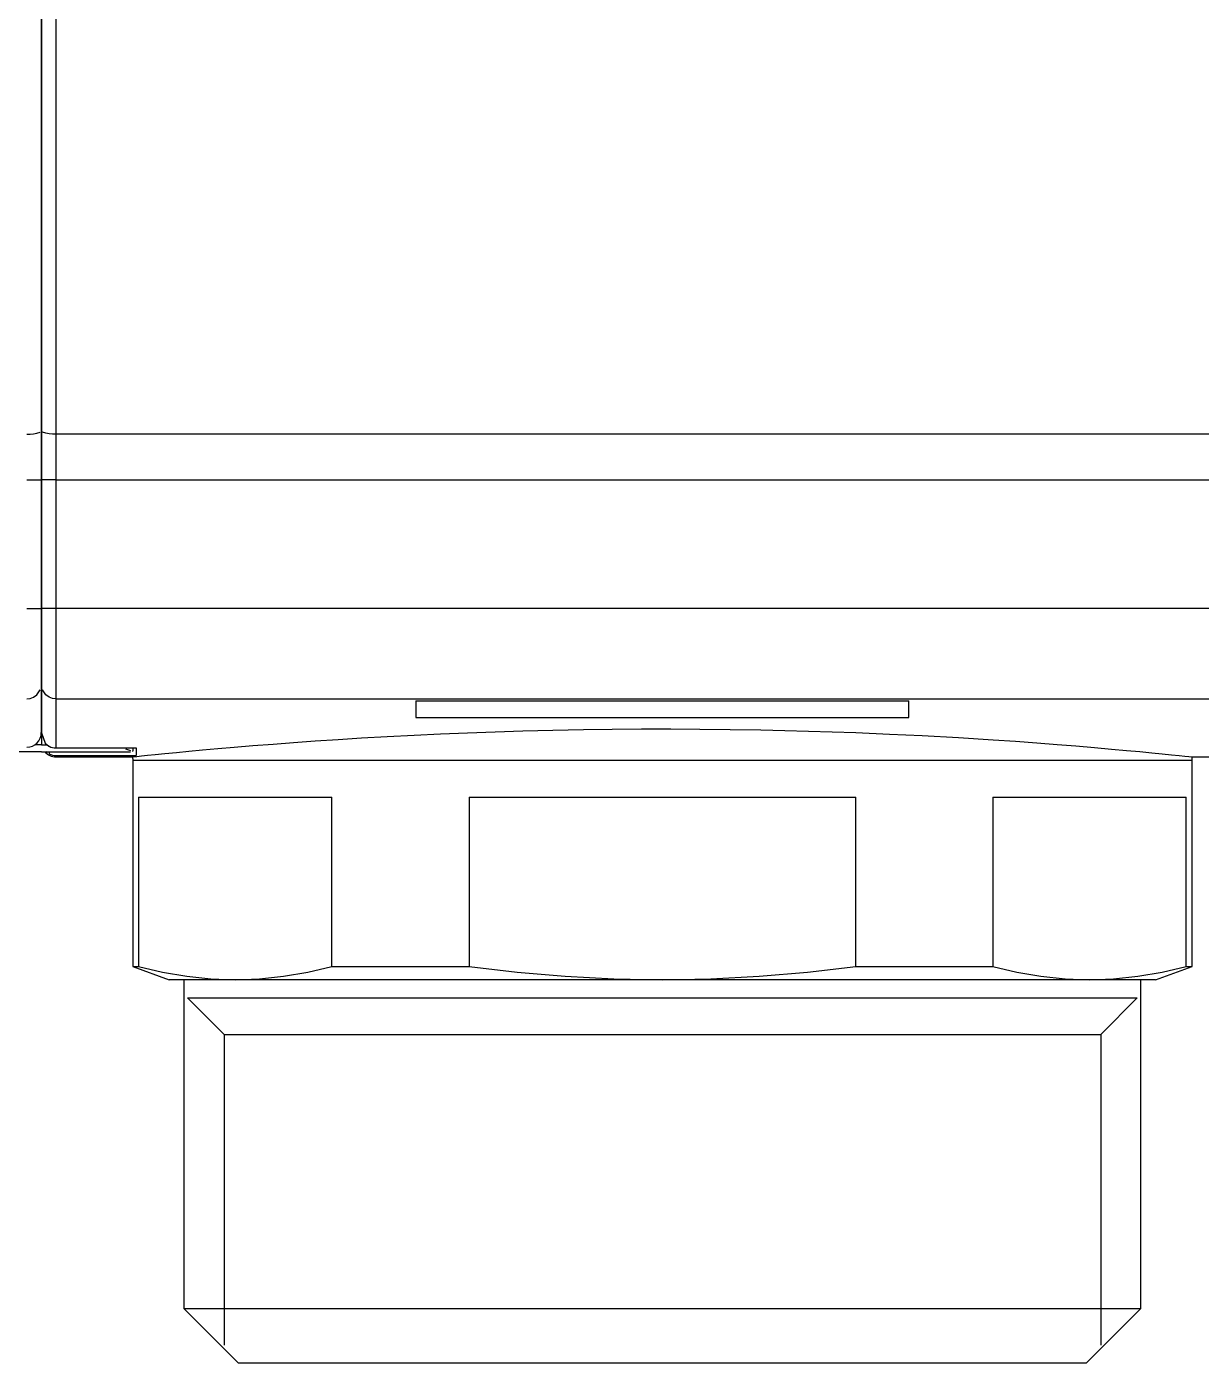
# Model space of a CAD drawing. Header units: millimetres. Extents: x 441156 to 441876, y 4514765 to 4515211.
# Drawn here: x 441489.7795 to 441489.9403, y 4515045.7334 to 4515045.9163 of the extents above; entities that cross this region are included whole.
import ezdxf

# ---------------------------------------------------------------- set-up
doc = ezdxf.new("R2010")
doc.units = ezdxf.units.MM
for name, color, linetype in [('Collettore SL', 7, 'Continuous'), ('Piantone', 5, 'Continuous'), ('Terminale_sfiato', 7, 'Continuous')]:
    doc.layers.add(name, color=color, linetype=linetype)

msp = doc.modelspace()

# ---------------------------------------------------------------- linework, layer by layer
at = {"layer": 'Collettore SL', "color": 254, "linetype": 'Continuous'}
for p, q in [((441489.7815003175, 4515046.040779471), (441489.7815003175, 4515045.860948964)), ((441489.7815003175, 4515045.860948964), (441489.7815003175, 4515046.040779471)), ((441489.7835003175, 4515046.041196711), (441489.7835003175, 4515045.860531724)), ((441489.7815003175, 4515045.860948964), (441489.7815003175, 4515045.854273122)), ((441489.7815003175, 4515045.854273122), (441489.7815003175, 4515045.860948964)), ((441489.9615003175, 4515045.860531724), (441489.7835003175, 4515045.860531724)), ((441489.7835003175, 4515045.860531724), (441489.7835003175, 4515045.854273122)), ((441489.7815003175, 4515045.854273122), (441489.7815003175, 4515045.836661659)), ((441489.7835003175, 4515045.854273122), (441489.7815003175, 4515045.854273122)), ((441489.7815003175, 4515045.836661659), (441489.7815003175, 4515045.854273122)), ((441489.7835003175, 4515045.854273122), (441489.9615003175, 4515045.854273122)), ((441489.7835003175, 4515045.854273122), (441489.7835003175, 4515045.836661659)), ((441489.7815003175, 4515045.836661659), (441489.7815003175, 4515045.826282523)), ((441489.7835003175, 4515045.836661659), (441489.7815003175, 4515045.836661659)), ((441489.7815003175, 4515045.826282523), (441489.7815003175, 4515045.836661659)), ((441489.7835003175, 4515045.836661659), (441489.7835003175, 4515045.824305545)), ((441489.9615003175, 4515045.836661659), (441489.7835003175, 4515045.836661659)), ((441489.7815003175, 4515045.826282523), (441489.7815003175, 4515045.819677022)), ((441489.7815003175, 4515045.819677022), (441489.7815003175, 4515045.826282523)), ((441489.7835003175, 4515045.824305545), (441489.9615003175, 4515045.824305545)), ((441489.7835003175, 4515045.824305545), (441489.7835003175, 4515045.817576502)), ((441489.8327503175, 4515045.824018781), (441489.9002503175, 4515045.824018781)), ((441489.8327503175, 4515045.824018781), (441489.8327503175, 4515045.821744355)), ((441489.9002503175, 4515045.821744355), (441489.9002503175, 4515045.824018781)), ((441489.8327503175, 4515045.821744355), (441489.9002503175, 4515045.821744355)), ((441489.7815003175, 4515045.819637211), (441489.7815003175, 4515045.819677022)), ((441489.7815003175, 4515045.819637211), (441489.7815003175, 4515045.818020208)), ((441489.7815003175, 4515045.818020208), (441489.7815003175, 4515045.81801346)), ((441489.7815003175, 4515045.81801346), (441489.7822503168, 4515045.818015736)), ((441489.7815003175, 4515045.817066853), (441489.7926849187, 4515045.817052843)), ((441489.7825526535, 4515045.817065514), (441489.7825526535, 4515045.816780536)), ((441489.7835003175, 4515045.817576502), (441489.7945003175, 4515045.817610977)), ((441489.7940003175, 4515045.8176094), (441489.7940003175, 4515045.817172124)), ((441489.7940003175, 4515045.817083278), (441489.7940003175, 4515045.817172124)), ((441489.7945003175, 4515045.817610977), (441489.7945003175, 4515045.816527739)), ((441489.7835003175, 4515045.816540577), (441489.7835003175, 4515045.816363085)), ((441489.7835003175, 4515045.816540577), (441489.7945003175, 4515045.816527739)), ((441489.7835003175, 4515045.816363085), (441489.7939916097, 4515045.816363085)), ((441489.7939915734, 4515045.816365164), (441489.7939916097, 4515045.816363085)), ((441489.7939916097, 4515045.816363085), (441489.7945892186, 4515045.816425744)), ((441489.7939916097, 4515045.816363085), (441489.7940152916, 4515045.816363085)), ((441489.7939916097, 4515045.816363085), (441489.7940003175, 4515045.815864217)), ((441489.9390003175, 4515045.815864217), (441489.7940003175, 4515045.815864217)), ((441489.9390003175, 4515045.815864217), (441489.9390090262, 4515045.816363141)), ((441489.9390090253, 4515045.816363085), (441489.9615003175, 4515045.816363085))]:
    msp.add_line(p, q, dxfattribs=at)
for points in [[(441489.7835003175, 4515045.860531724, 0), (441489.7834305185, 4515045.860531978, 0), (441489.7833608045, 4515045.86053274, 0), (441489.7832912606, 4515045.86053401, 0), (441489.7832219713, 4515045.860535785, 0), (441489.7831530211, 4515045.860538063, 0), (441489.7830844941, 4515045.860540842, 0), (441489.7830164737, 4515045.860544118, 0), (441489.7829490428, 4515045.860547887, 0), (441489.7828822835, 4515045.860552145, 0), (441489.7828162772, 4515045.860556887, 0), (441489.7827511043, 4515045.860562106, 0), (441489.7826868442, 4515045.860567796, 0), (441489.7826235752, 4515045.860573951, 0), (441489.7825613744, 4515045.860580563, 0), (441489.7825003175, 4515045.860587624, 0), (441489.782440479, 4515045.860595125, 0), (441489.7823819317, 4515045.860603056, 0), (441489.782324747, 4515045.86061141, 0), (441489.7822689945, 4515045.860620175, 0), (441489.7822147423, 4515045.86062934, 0), (441489.7821620563, 4515045.860638894, 0), (441489.7821110007, 4515045.860648827, 0), (441489.7820616379, 4515045.860659124, 0), (441489.7820140278, 4515045.860669776, 0), (441489.7819682286, 4515045.860680767, 0), (441489.781924296, 4515045.860692086, 0), (441489.7818822835, 4515045.860703716, 0), (441489.7818422423, 4515045.860715646, 0), (441489.7818042213, 4515045.860727861, 0), (441489.7817682667, 4515045.860740344, 0), (441489.7817344223, 4515045.860753082, 0), (441489.7817027294, 4515045.860766058, 0), (441489.7816732266, 4515045.860779257, 0), (441489.7816459498, 4515045.860792663, 0), (441489.7816209323, 4515045.860806259, 0), (441489.7815982045, 4515045.86082003, 0), (441489.7815777941, 4515045.860833957, 0), (441489.781559726, 4515045.860848024, 0), (441489.7815440223, 4515045.860862215, 0), (441489.781530702, 4515045.860876511, 0), (441489.7815197813, 4515045.860890895, 0), (441489.7815112737, 4515045.86090535, 0), (441489.7815051894, 4515045.860919859, 0), (441489.7815015359, 4515045.860934403, 0), (441489.7815003175, 4515045.860948964, 0)], [(441489.7835003175, 4515045.824305545, 0), (441489.7834305185, 4515045.824306749, 0), (441489.7833608045, 4515045.82431036, 0), (441489.7832912606, 4515045.824316375, 0), (441489.7832219713, 4515045.824324785, 0), (441489.7831530211, 4515045.82433558, 0), (441489.7830844941, 4515045.824348746, 0), (441489.7830164737, 4515045.824364269, 0), (441489.7829490428, 4515045.824382129, 0), (441489.7828822835, 4515045.824402304, 0), (441489.7828162772, 4515045.824424771, 0), (441489.7827511043, 4515045.8244495, 0), (441489.7826868442, 4515045.824476464, 0), (441489.7826235752, 4515045.824505626, 0), (441489.7825613744, 4515045.824536955, 0), (441489.7825003175, 4515045.824570409, 0), (441489.782440479, 4515045.82460595, 0), (441489.7823819317, 4515045.824643534, 0), (441489.782324747, 4515045.824683114, 0), (441489.7822689945, 4515045.824724643, 0), (441489.7822147423, 4515045.824768069, 0), (441489.7821620563, 4515045.824813342, 0), (441489.7821110007, 4515045.824860403, 0), (441489.7820616379, 4515045.824909198, 0), (441489.7820140278, 4515045.824959666, 0), (441489.7819682286, 4515045.825011746, 0), (441489.781924296, 4515045.825065373, 0), (441489.7818822835, 4515045.825120484, 0), (441489.7818422423, 4515045.825177011, 0), (441489.7818042213, 4515045.825234884, 0), (441489.7817682667, 4515045.825294034, 0), (441489.7817344223, 4515045.825354388, 0), (441489.7817027294, 4515045.825415873, 0), (441489.7816732266, 4515045.825478413, 0), (441489.7816459498, 4515045.825541934, 0), (441489.7816209323, 4515045.825606356, 0), (441489.7815982045, 4515045.825671603, 0), (441489.7815777941, 4515045.825737594, 0), (441489.781559726, 4515045.825804248, 0), (441489.7815440223, 4515045.825871486, 0), (441489.781530702, 4515045.825939224, 0), (441489.7815197813, 4515045.826007381, 0), (441489.7815112737, 4515045.826075872, 0), (441489.7815051894, 4515045.826144616, 0), (441489.7815015359, 4515045.826213527, 0), (441489.7815003175, 4515045.826282523, 0)], [(441489.7815003175, 4515045.819637211, 0), (441489.7815003805, 4515045.819620626, 0), (441489.7815056703, 4515045.819484423, 0), (441489.7815195526, 4515045.81934812, 0), (441489.7815423469, 4515045.81921118, 0), (441489.7815742336, 4515045.819074635, 0), (441489.7816243693, 4515045.818913314, 0), (441489.7816885037, 4515045.818753393, 0), (441489.7817686019, 4515045.818593636, 0), (441489.7818148342, 4515045.818514664, 0), (441489.7818651338, 4515045.818436924, 0), (441489.781938398, 4515045.818335913, 0), (441489.7820196489, 4515045.818237467, 0), (441489.7821104011, 4515045.818141064, 0), (441489.7821592088, 4515045.818094223, 0), (441489.7822100589, 4515045.818048712, 0), (441489.7822883028, 4515045.817984623, 0), (441489.7823711828, 4515045.817923809, 0), (441489.7824150374, 4515045.817894322, 0), (441489.7824598177, 4515045.817866007, 0), (441489.7825058571, 4515045.817838702, 0), (441489.7825526535, 4515045.817812744, 0)], [(441489.7945892186, 4515045.816425744, 0), (441489.7952104384, 4515045.816490334, 0), (441489.7960453464, 4515045.81657627, 0), (441489.7970964387, 4515045.816683033, 0), (441489.7984240171, 4515045.816815607, 0), (441489.7999840858, 4515045.816968159, 0), (441489.801671484, 4515045.817129217, 0), (441489.8035607861, 4515045.817304678, 0), (441489.8056547571, 4515045.817493135, 0), (441489.8078997682, 4515045.817688157, 0), (441489.810463716, 4515045.817901981, 0), (441489.8132242099, 4515045.818121574, 0), (441489.8160199162, 4515045.818332729, 0), (441489.8189789213, 4515045.818543888, 0), (441489.8221036117, 4515045.818753092, 0), (441489.8253156441, 4515045.818953378, 0), (441489.8288486518, 4515045.819156376, 0), (441489.832521894, 4515045.819348194, 0), (441489.8361114689, 4515045.819516681, 0), (441489.8398060054, 4515045.819670507, 0), (441489.8436070963, 4515045.819808017, 0), (441489.8474198407, 4515045.81992479, 0), (441489.8515183359, 4515045.820026674, 0), (441489.8556824284, 4515045.820105089, 0), (441489.859641648, 4515045.820156176, 0), (441489.8636341754, 4515045.82018452, 0), (441489.8676604871, 4515045.820189534, 0), (441489.8716211625, 4515045.820171373, 0), (441489.8757953461, 4515045.820127447, 0), (441489.879952086, 4515045.820058431, 0), (441489.8832478067, 4515045.81998579, 0), (441489.8865140514, 4515045.819898167, 0), (441489.8897577134, 4515045.819795754, 0), (441489.8929568306, 4515045.819679726, 0)], [(441489.8929568306, 4515045.819679726, 0), (441489.8929704121, 4515045.819679202, 0), (441489.8975698106, 4515045.819486174, 0), (441489.9020409026, 4515045.819269015, 0), (441489.9070215593, 4515045.81899288, 0), (441489.9117674168, 4515045.81869624, 0), (441489.9148255996, 4515045.818487776, 0), (441489.9177448048, 4515045.818276143, 0), (441489.9205231991, 4515045.818063256, 0), (441489.9230950312, 4515045.817856246, 0), (441489.9256298289, 4515045.817642862, 0), (441489.9279730386, 4515045.817437354, 0), (441489.9300023334, 4515045.817252978, 0), (441489.9318433965, 4515045.817080568, 0), (441489.9334935733, 4515045.816921885, 0), (441489.9349150619, 4515045.816782051, 0), (441489.9361945707, 4515045.816653697, 0), (441489.9372420714, 4515045.816546865, 0), (441489.938011359, 4515045.816467403, 0), (441489.9385646822, 4515045.816409723, 0), (441489.9388989699, 4515045.816374663, 0), (441489.939009022, 4515045.816363086, 0)], [(441489.7926849187, 4515045.817052843, 0), (441489.7927887763, 4515045.817052817, 0), (441489.7928923686, 4515045.817052993, 0), (441489.792997939, 4515045.817053385, 0), (441489.7931017014, 4515045.817053989, 0), (441489.7932000725, 4515045.817054774, 0), (441489.7932953424, 4515045.817055751, 0), (441489.793389438, 4515045.817056951, 0), (441489.793478868, 4515045.817058342, 0), (441489.7935606734, 4515045.817059869, 0), (441489.7936368918, 4515045.817061558, 0), (441489.7937089167, 4515045.817063459, 0), (441489.7937739452, 4515045.81706551, 0), (441489.7938299724, 4515045.817067636, 0), (441489.793878555, 4515045.817069881, 0), (441489.7939203966, 4515045.817072297, 0), (441489.7939536971, 4515045.817074809, 0), (441489.7939738538, 4515045.817076856, 0), (441489.7939883865, 4515045.817078942, 0), (441489.7939973276, 4515045.817081099, 0), (441489.7940003175, 4515045.817083278, 0)], [(441489.7930052926, 4515045.817443591, 0), (441489.7930969506, 4515045.817351541, 0), (441489.793232039, 4515045.817302554, 0), (441489.793426945, 4515045.817256401, 0), (441489.7936836812, 4515045.817212788, 0), (441489.7940003175, 4515045.817172124, 0)]]:
    msp.add_polyline3d(points, dxfattribs=at)
for centre, radius, start, end in [((441489.7835003175, 4515045.818363085), 0.00199999999999978, 220.4226201726252, 270), ((441489.7835217604, 4515045.818580398), 0.002044106614812469, 227.8089531991564, 241.7004568280553), ((441489.7834936641, 4515045.819569822), 0.00199327522638848, 241.8285542301605, 270.1912453649883), ((441489.7835030103, 4515045.818541931), 0.002001396405588718, 241.6510016179976, 269.9229079784191)]:
    msp.add_arc(centre, radius, start, end, dxfattribs=at)
at = {"layer": 'Piantone', "color": 254, "linetype": 'Continuous'}
for p, q in [((441489.7940003175, 4515045.815864217), (441489.7940003175, 4515045.787684073)), ((441489.9390003175, 4515045.815864217), (441489.7940003175, 4515045.815864217)), ((441489.9390003175, 4515045.787684073), (441489.9390003175, 4515045.815864217)), ((441489.7948148462, 4515045.810864221), (441489.8212723593, 4515045.810864221)), ((441489.7948148462, 4515045.810864221), (441489.7948148462, 4515045.787684073)), ((441489.8212723593, 4515045.787684073), (441489.8212723593, 4515045.810864221)), ((441489.8400428044, 4515045.810864221), (441489.8400428044, 4515045.787684073)), ((441489.8400428044, 4515045.810864221), (441489.8929578306, 4515045.810864221)), ((441489.8929578306, 4515045.787684073), (441489.8929578306, 4515045.810864221)), ((441489.9117282757, 4515045.810864221), (441489.9381857888, 4515045.810864221)), ((441489.9117282757, 4515045.810864221), (441489.9117282757, 4515045.787684073)), ((441489.9381857888, 4515045.787684073), (441489.9381857888, 4515045.810864221)), ((441489.7940003175, 4515045.787684073), (441489.7948148462, 4515045.787684073)), ((441489.7940003175, 4515045.787684073), (441489.7990003175, 4515045.785864221)), ((441489.8212723593, 4515045.787684073), (441489.8400428044, 4515045.787684073)), ((441489.8929578306, 4515045.787684073), (441489.9117282757, 4515045.787684073)), ((441489.9340003175, 4515045.785864221), (441489.9390003175, 4515045.787684073)), ((441489.9381857888, 4515045.787684073), (441489.9390003175, 4515045.787684073)), ((441489.8080436027, 4515045.785864221), (441489.7990003175, 4515045.785864221)), ((441489.8010003175, 4515045.785864221), (441489.8010003175, 4515045.740864221)), ((441489.8665003175, 4515045.785864221), (441489.8080436027, 4515045.785864221)), ((441489.9249570323, 4515045.785864221), (441489.8665003175, 4515045.785864221)), ((441489.9340003175, 4515045.785864221), (441489.9249570323, 4515045.785864221)), ((441489.9320003175, 4515045.740864221), (441489.9320003175, 4515045.785864221)), ((441489.8015003175, 4515045.783364221), (441489.8065003175, 4515045.778364222)), ((441489.8015003175, 4515045.783364221), (441489.9315003175, 4515045.783364221)), ((441489.9315003175, 4515045.783364221), (441489.9265003175, 4515045.778364222)), ((441489.8065003175, 4515045.778364222), (441489.8065003175, 4515045.735864221)), ((441489.8065003175, 4515045.778364222), (441489.9265003175, 4515045.778364222)), ((441489.9265003175, 4515045.778364222), (441489.9265003175, 4515045.735864221)), ((441489.8010003175, 4515045.740864221), (441489.8085003175, 4515045.733364222)), ((441489.8010003175, 4515045.740864221), (441489.9320003175, 4515045.740864221)), ((441489.9245003175, 4515045.733364222), (441489.9320003175, 4515045.740864221)), ((441489.9245003175, 4515045.733364222), (441489.8085003175, 4515045.733364222))]:
    msp.add_line(p, q, dxfattribs=at)
for points in [[(441489.7948148462, 4515045.787684073, 0), (441489.7981007221, 4515045.786908186, 0), (441489.8014001046, 4515045.786335674, 0), (441489.8047177509, 4515045.785983222, 0), (441489.8080436027, 4515045.785864221, 0)], [(441489.8080436027, 4515045.785864221, 0), (441489.8113507919, 4515045.785981893, 0), (441489.814657981, 4515045.786331589, 0), (441489.817968785, 4515045.786904548, 0), (441489.8212723593, 4515045.787684073, 0)], [(441489.8400428044, 4515045.787684073, 0), (441489.8466145563, 4515045.786908186, 0), (441489.8532133212, 4515045.786335674, 0), (441489.8598486139, 4515045.785983222, 0), (441489.8665003175, 4515045.785864221, 0)], [(441489.8665003175, 4515045.785864221, 0), (441489.8731146958, 4515045.785981893, 0), (441489.8797290741, 4515045.786331589, 0), (441489.8863506821, 4515045.786904548, 0), (441489.8929578306, 4515045.787684073, 0)], [(441489.9117282757, 4515045.787684073, 0), (441489.9150141517, 4515045.786908186, 0), (441489.9183135341, 4515045.786335674, 0), (441489.9216311804, 4515045.785983222, 0), (441489.9249570323, 4515045.785864221, 0)], [(441489.9249570323, 4515045.785864221, 0), (441489.9282642214, 4515045.785981893, 0), (441489.9315714105, 4515045.786331589, 0), (441489.9348822145, 4515045.786904548, 0), (441489.9381857888, 4515045.787684073, 0)]]:
    msp.add_polyline3d(points, dxfattribs=at)
at = {"layer": 'Terminale_sfiato', "color": 254, "linetype": 'Continuous'}
for p, q in [((441489.7795003175, 4515045.854273122), (441489.7815003175, 4515045.854273122)), ((441489.7795003175, 4515045.836661659), (441489.7815003175, 4515045.836661659)), ((441489.7815003175, 4515045.817066853), (441489.7715003175, 4515045.817066853)), ((441489.7815003175, 4515045.818020208), (441489.7806223029, 4515045.818020208))]:
    msp.add_line(p, q, dxfattribs=at)
for points in [[(441489.7795003175, 4515045.860531724, 0), (441489.7795701165, 4515045.860531978, 0), (441489.7796398305, 4515045.86053274, 0), (441489.7797093744, 4515045.86053401, 0), (441489.7797786637, 4515045.860535785, 0), (441489.7798476138, 4515045.860538063, 0), (441489.7799161409, 4515045.860540842, 0), (441489.7799841613, 4515045.860544118, 0), (441489.7800515922, 4515045.860547887, 0), (441489.7801183515, 4515045.860552145, 0), (441489.7801843578, 4515045.860556887, 0), (441489.7802495307, 4515045.860562106, 0), (441489.7803137908, 4515045.860567796, 0), (441489.7803770598, 4515045.860573951, 0), (441489.7804392606, 4515045.860580563, 0), (441489.7805003175, 4515045.860587624, 0), (441489.780560156, 4515045.860595125, 0), (441489.7806187033, 4515045.860603056, 0), (441489.780675888, 4515045.86061141, 0), (441489.7807316405, 4515045.860620175, 0), (441489.7807858927, 4515045.86062934, 0), (441489.7808385787, 4515045.860638894, 0), (441489.7808896342, 4515045.860648827, 0), (441489.7809389971, 4515045.860659124, 0), (441489.7809866071, 4515045.860669776, 0), (441489.7810324064, 4515045.860680767, 0), (441489.781076339, 4515045.860692086, 0), (441489.7811183515, 4515045.860703716, 0), (441489.7811583926, 4515045.860715646, 0), (441489.7811964137, 4515045.860727861, 0), (441489.7812323683, 4515045.860740344, 0), (441489.7812662127, 4515045.860753082, 0), (441489.7812979056, 4515045.860766058, 0), (441489.7813274084, 4515045.860779257, 0), (441489.7813546852, 4515045.860792663, 0), (441489.7813797027, 4515045.860806259, 0), (441489.7814024305, 4515045.86082003, 0), (441489.7814228409, 4515045.860833957, 0), (441489.781440909, 4515045.860848024, 0), (441489.7814566127, 4515045.860862215, 0), (441489.781469933, 4515045.860876511, 0), (441489.7814808536, 4515045.860890895, 0), (441489.7814893613, 4515045.86090535, 0), (441489.7814954456, 4515045.860919859, 0), (441489.7814990992, 4515045.860934403, 0), (441489.7815003175, 4515045.860948964, 0)], [(441489.7795003175, 4515045.824305545, 0), (441489.7795701165, 4515045.824306749, 0), (441489.7796398305, 4515045.82431036, 0), (441489.7797093744, 4515045.824316375, 0), (441489.7797786637, 4515045.824324785, 0), (441489.7798476138, 4515045.82433558, 0), (441489.7799161409, 4515045.824348746, 0), (441489.7799841613, 4515045.824364269, 0), (441489.7800515922, 4515045.824382129, 0), (441489.7801183515, 4515045.824402304, 0), (441489.7801843578, 4515045.824424771, 0), (441489.7802495307, 4515045.8244495, 0), (441489.7803137908, 4515045.824476464, 0), (441489.7803770598, 4515045.824505626, 0), (441489.7804392606, 4515045.824536955, 0), (441489.7805003175, 4515045.824570409, 0), (441489.780560156, 4515045.82460595, 0), (441489.7806187033, 4515045.824643534, 0), (441489.780675888, 4515045.824683114, 0), (441489.7807316405, 4515045.824724643, 0), (441489.7807858927, 4515045.824768069, 0), (441489.7808385787, 4515045.824813342, 0), (441489.7808896342, 4515045.824860403, 0), (441489.7809389971, 4515045.824909198, 0), (441489.7809866071, 4515045.824959666, 0), (441489.7810324064, 4515045.825011746, 0), (441489.781076339, 4515045.825065373, 0), (441489.7811183515, 4515045.825120484, 0), (441489.7811583926, 4515045.825177011, 0), (441489.7811964137, 4515045.825234884, 0), (441489.7812323683, 4515045.825294034, 0), (441489.7812662127, 4515045.825354388, 0), (441489.7812979056, 4515045.825415873, 0), (441489.7813274084, 4515045.825478413, 0), (441489.7813546852, 4515045.825541934, 0), (441489.7813797027, 4515045.825606356, 0), (441489.7814024305, 4515045.825671603, 0), (441489.7814228409, 4515045.825737594, 0), (441489.781440909, 4515045.825804248, 0), (441489.7814566127, 4515045.825871486, 0), (441489.781469933, 4515045.825939224, 0), (441489.7814808536, 4515045.826007381, 0), (441489.7814893613, 4515045.826075872, 0), (441489.7814954456, 4515045.826144616, 0), (441489.7814990992, 4515045.826213527, 0), (441489.7815003175, 4515045.826282523, 0)]]:
    msp.add_polyline3d(points, dxfattribs=at)
msp.add_arc((441489.7794967635, 4515045.819673538), 0.002002029928244164, 270.1017683447124, 0.09961835923514178, dxfattribs=at)

doc.saveas('drawing.dxf')
